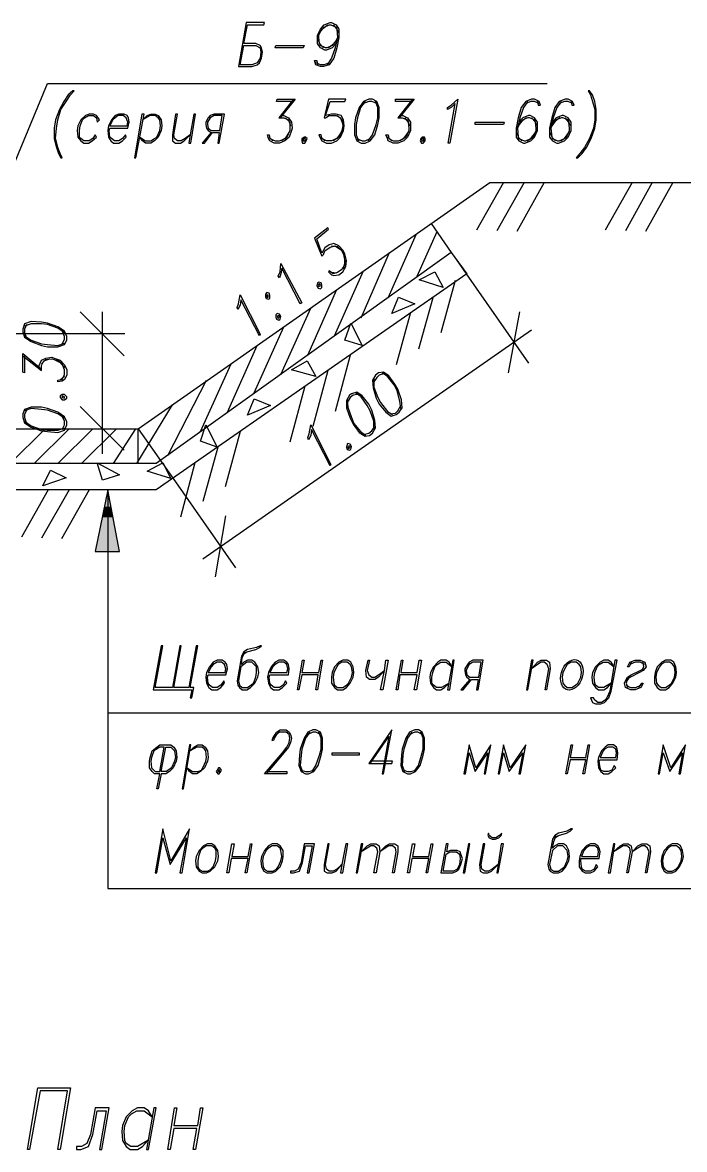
# Model space of a CAD drawing. Header units: millimetres. Extents: x 4241 to 6572, y 870 to 1291.
# Drawn here: x 5341.7 to 5379.4, y 1188.7 to 1252.9 of the extents above; entities that cross this region are included whole.
import ezdxf

# ---------------------------------------------------------------- set-up
doc = ezdxf.new("R2010")
doc.units = ezdxf.units.MM
for name, color, linetype in [('PDF _0', 7, 'Continuous'), ('PDF _3', 5, 'Continuous'), ('PDF _6', 7, 'Continuous')]:
    doc.layers.add(name, color=color, linetype=linetype)

msp = doc.modelspace()

# ---------------------------------------------------------------- linework, layer by layer
at = {"layer": 'PDF _0', "lineweight": 25}
for points in [[(5354.4833, 1252.7293), (5355.4146, 1252.7293), (5355.457, 1252.8563), (5354.3986, 1252.8563), (5353.9752, 1250.3585), (5354.7373, 1250.3585), (5355.0336, 1250.4432), (5355.1606, 1250.5702), (5355.2876, 1250.8242), (5355.33, 1251.1629), (5355.2876, 1251.4169), (5355.203, 1251.5439), (5354.9489, 1251.6709), (5354.2716, 1251.6709)], [(5354.2716, 1251.5439), (5354.9489, 1251.5439), (5355.203, 1251.4169), (5355.2453, 1251.1629), (5355.203, 1250.8242), (5355.0336, 1250.5702), (5354.7373, 1250.4432), (5354.0599, 1250.4432)], [(5357.6584, 1251.4169), (5356.0496, 1251.4169), (5356.092, 1251.5439), (5357.7007, 1251.5439)], [(5343.9419, 1245.1513), (5343.8149, 1245.4053), (5343.6879, 1245.744), (5343.5609, 1246.252), (5343.6032, 1246.8447), (5343.6879, 1247.3104), (5343.8572, 1247.9031), (5344.1536, 1248.3688), (5344.4076, 1248.7498), (5344.6193, 1248.9615), (5344.5346, 1248.9615), (5344.2806, 1248.7498), (5344.0266, 1248.3688), (5343.7726, 1247.9031), (5343.5609, 1247.3104), (5343.4762, 1246.8447), (5343.4762, 1246.252), (5343.6032, 1245.744), (5343.7302, 1245.4053), (5343.8572, 1245.1513)], [(5373.2799, 1245.1513), (5373.5339, 1245.4053), (5373.7879, 1245.744), (5374.0419, 1246.252), (5374.2536, 1246.8447), (5374.3383, 1247.3104), (5374.3383, 1247.9031), (5374.2536, 1248.3688), (5374.1266, 1248.7498), (5373.9573, 1248.9615), (5373.8726, 1248.9615), (5373.9996, 1248.7498), (5374.1266, 1248.3688), (5374.2536, 1247.9031), (5374.2536, 1247.3104), (5374.1689, 1246.8447), (5373.9573, 1246.252), (5373.6609, 1245.744), (5373.4069, 1245.4053), (5373.1952, 1245.1513)], [(5361.3838, 1248.4958), (5361.0875, 1248.3688), (5360.8335, 1248.0301), (5360.6218, 1247.4374), (5360.5795, 1247.0564), (5360.5795, 1246.4637), (5360.7065, 1246.125), (5360.9605, 1245.998), (5361.1722, 1245.998), (5361.4685, 1246.125), (5361.7225, 1246.4637), (5361.8919, 1247.0564), (5361.9765, 1247.4374), (5361.9765, 1248.0301), (5361.8495, 1248.3688), (5361.5955, 1248.4958)], [(5365.9983, 1245.998), (5365.9137, 1245.998), (5366.2947, 1248.2418), (5366.083, 1248.0301), (5365.8713, 1247.9031), (5365.8713, 1248.0301), (5366.083, 1248.1571), (5366.464, 1248.4958)], [(5345.8893, 1246.3367), (5345.8046, 1246.4637), (5345.6776, 1246.252), (5345.4659, 1246.125), (5345.1696, 1246.125), (5345.0003, 1246.252), (5344.9156, 1246.3367), (5344.9156, 1246.7177), (5344.9579, 1246.9717), (5345.0849, 1247.3104), (5345.2119, 1247.4374), (5345.4236, 1247.5644), (5345.72, 1247.5644), (5345.8893, 1247.4374), (5345.9316, 1247.1834), (5346.0586, 1247.3104), (5345.8893, 1247.5644), (5345.72, 1247.6491), (5345.4659, 1247.6491), (5345.2543, 1247.5644), (5345.0003, 1247.3104), (5344.8309, 1246.9717), (5344.7886, 1246.7177), (5344.8309, 1246.3367), (5345.0003, 1246.125), (5345.1696, 1245.998), (5345.4236, 1245.998), (5345.6353, 1246.125)], [(5346.6513, 1246.8447), (5347.6674, 1246.8447), (5347.752, 1247.1834), (5347.7097, 1247.4374), (5347.625, 1247.5644), (5347.4557, 1247.6491), (5347.1593, 1247.6491), (5346.9477, 1247.5644), (5346.736, 1247.3104), (5346.5667, 1246.9717), (5346.5243, 1246.7177), (5346.5667, 1246.3367), (5346.6937, 1246.125), (5346.863, 1245.998), (5347.1593, 1245.998), (5347.371, 1246.125), (5347.5827, 1246.3367), (5347.5404, 1246.4637), (5347.371, 1246.252), (5347.1593, 1246.125), (5346.9053, 1246.125), (5346.736, 1246.252), (5346.6513, 1246.3367), (5346.609, 1246.7177)], [(5347.625, 1246.9717), (5347.6674, 1247.1834), (5347.5827, 1247.4374), (5347.4133, 1247.5644), (5347.117, 1247.5644), (5346.9477, 1247.4374), (5346.8207, 1247.3104), (5346.6513, 1246.9717)], [(5348.133, 1245.1513), (5348.5987, 1247.6491), (5348.4717, 1247.6491), (5348.0484, 1245.1513)], [(5348.3447, 1246.3367), (5348.6834, 1246.125), (5348.9797, 1246.125), (5349.1914, 1246.252), (5349.3184, 1246.3367), (5349.4878, 1246.7177), (5349.5301, 1246.9717), (5349.4878, 1247.3104), (5349.4031, 1247.4374), (5349.2337, 1247.5644), (5348.9374, 1247.5644), (5348.5141, 1247.3104), (5348.7681, 1247.5644), (5348.9797, 1247.6491), (5349.2337, 1247.6491), (5349.4031, 1247.5644), (5349.5724, 1247.3104), (5349.6148, 1246.9717), (5349.5724, 1246.7177), (5349.4031, 1246.3367), (5349.1914, 1246.125), (5348.9797, 1245.998), (5348.6834, 1245.998), (5348.5141, 1246.125)], [(5351.2235, 1246.4637), (5350.9271, 1246.252), (5350.7155, 1246.125), (5350.5038, 1246.125), (5350.3345, 1246.252), (5350.2921, 1246.4637), (5350.5038, 1247.6491), (5350.3768, 1247.6491), (5350.2074, 1246.4637), (5350.2074, 1246.125), (5350.3768, 1245.998), (5350.6731, 1245.998), (5350.8848, 1246.125), (5351.2235, 1246.4637), (5351.1388, 1245.998), (5351.2658, 1245.998), (5351.5198, 1247.6491), (5351.4352, 1247.6491)], [(5352.4935, 1246.5907), (5352.8745, 1246.5907), (5352.7899, 1245.998), (5352.8745, 1245.998), (5353.1709, 1247.6491), (5352.5782, 1247.6491), (5352.3665, 1247.5644), (5352.2395, 1247.4374), (5352.1125, 1247.1834), (5352.1125, 1247.0564), (5352.1548, 1246.8447), (5352.2395, 1246.7177), (5352.4089, 1246.5907), (5351.9008, 1245.998), (5352.0278, 1245.998)], [(5352.9169, 1246.7177), (5353.0439, 1247.5644), (5352.5782, 1247.5644), (5352.3665, 1247.4374), (5352.1972, 1247.1834), (5352.1972, 1247.0564), (5352.2395, 1246.8447), (5352.4089, 1246.7177)], [(5369.0464, 1247.0564), (5367.4377, 1247.0564), (5367.4377, 1247.1834), (5369.0888, 1247.1834)], [(5357.7007, 1246.3367), (5357.5737, 1246.252), (5357.5737, 1246.125), (5357.616, 1245.998), (5357.743, 1245.998), (5357.8277, 1246.125), (5357.87, 1246.252), (5357.7854, 1246.3367)], [(5357.6584, 1246.252), (5357.6584, 1246.125), (5357.743, 1246.125), (5357.7854, 1246.252)], [(5364.4319, 1246.3367), (5364.3473, 1246.252), (5364.3049, 1246.125), (5364.3896, 1245.998), (5364.4743, 1245.998), (5364.6013, 1246.125), (5364.6013, 1246.252), (5364.5589, 1246.3367)], [(5364.4319, 1246.252), (5364.3896, 1246.125), (5364.5166, 1246.125), (5364.5166, 1246.252)], [(5357.5737, 1236.8961), (5357.489, 1236.8537), (5356.4307, 1238.8858), (5356.3883, 1238.5471), (5356.3037, 1238.3354), (5356.219, 1238.4201), (5356.346, 1238.6741), (5356.3883, 1239.1398)], [(5365.6173, 1237.7851), (5364.2626, 1238.2084), (5365.1516, 1238.6741)], [(5358.4627, 1238.0391), (5358.4204, 1237.8698), (5358.5051, 1237.7427), (5358.6321, 1237.7004), (5358.7167, 1237.7851), (5358.7167, 1237.9121), (5358.6744, 1238.0391), (5358.5474, 1238.0814)], [(5358.5051, 1237.9121), (5358.5474, 1237.8274), (5358.6321, 1237.8698), (5358.5897, 1237.9968)], [(5355.203, 1235.118), (5355.1606, 1235.0333), (5354.1022, 1237.0654), (5354.0599, 1236.769), (5353.9329, 1236.515), (5353.8906, 1236.642), (5353.9752, 1236.8537), (5354.0599, 1237.3617)], [(5355.4993, 1237.4041), (5355.4993, 1237.2347), (5355.5416, 1237.1501), (5355.6686, 1237.1077), (5355.7533, 1237.1501), (5355.7533, 1237.3194), (5355.711, 1237.4464), (5355.584, 1237.4887)], [(5355.5416, 1237.3194), (5355.6263, 1237.1924), (5355.6686, 1237.2771), (5355.6263, 1237.3617)], [(5363.0772, 1237.2347), (5364.0086, 1236.8537), (5362.6962, 1236.3034)], [(5356.092, 1236.2187), (5356.092, 1236.0917), (5356.1343, 1235.9647), (5356.2613, 1235.9224), (5356.346, 1235.9647), (5356.3883, 1236.134), (5356.3037, 1236.261), (5356.1767, 1236.3034)], [(5356.1767, 1236.134), (5356.219, 1236.007), (5356.3037, 1236.0917), (5356.2613, 1236.1764)], [(5360.0291, 1234.7793), (5360.3678, 1235.753), (5361.0028, 1234.483)], [(5357.87, 1233.5939), (5358.3781, 1232.7049), (5356.981, 1233.0859)], [(5354.8643, 1231.4349), (5355.7956, 1231.0539), (5354.4833, 1230.5035)], [(5352.1125, 1229.9531), (5352.7475, 1228.6831), (5351.8162, 1229.0218)], [(5347.2017, 1227.1167), (5346.228, 1226.8204), (5345.9316, 1227.7941)], [(5349.6571, 1227.7941), (5350.1228, 1226.905), (5348.7681, 1227.3284)], [(5342.8412, 1226.4817), (5343.2645, 1227.3707), (5344.1536, 1226.9474)], [(5345.8046, 1222.7562), (5347.2017, 1222.7562), (5346.5243, 1226.27)], [(5349.2337, 1215.009), (5349.6571, 1217.3797), (5349.5724, 1217.3797), (5349.1067, 1214.882), (5351.3082, 1214.882), (5351.2235, 1214.4163), (5351.3082, 1214.4163), (5351.4352, 1215.009), (5351.2235, 1215.009), (5351.6468, 1217.3797), (5351.5622, 1217.3797), (5351.1388, 1215.009), (5350.2921, 1215.009), (5350.7155, 1217.3797), (5350.6308, 1217.3797), (5350.2074, 1215.009)], [(5352.2395, 1215.7287), (5353.2556, 1215.7287), (5353.3402, 1216.0673), (5353.2979, 1216.3213), (5353.2132, 1216.4483), (5353.0439, 1216.5753), (5352.7475, 1216.5753), (5352.5359, 1216.4483), (5352.3242, 1216.1943), (5352.1548, 1215.8557), (5352.1125, 1215.6016), (5352.1548, 1215.263), (5352.2819, 1215.009), (5352.4512, 1214.882), (5352.7475, 1214.882), (5352.9592, 1215.009), (5353.1709, 1215.263), (5353.1285, 1215.39), (5352.9592, 1215.136), (5352.7475, 1215.009), (5352.4935, 1215.009), (5352.3242, 1215.136), (5352.2395, 1215.263), (5352.1972, 1215.6016)], [(5353.2132, 1215.8557), (5353.2556, 1216.0673), (5353.1709, 1216.3213), (5353.0015, 1216.4483), (5352.7475, 1216.4483), (5352.5359, 1216.3213), (5352.4089, 1216.1943), (5352.2395, 1215.8557)], [(5354.1022, 1216.1943), (5353.9752, 1215.39), (5354.0176, 1215.136), (5354.1869, 1215.009), (5354.4833, 1215.009), (5354.8219, 1215.263), (5354.9489, 1215.6016), (5354.9913, 1215.8557), (5354.9913, 1216.1943), (5354.7373, 1216.4483), (5354.4409, 1216.4483)], [(5355.7533, 1215.7287), (5356.8117, 1215.7287), (5356.854, 1216.0673), (5356.8117, 1216.3213), (5356.727, 1216.4483), (5356.5577, 1216.5753), (5356.2613, 1216.5753), (5356.0496, 1216.4483), (5355.838, 1216.1943), (5355.6686, 1215.8557), (5355.6263, 1215.6016), (5355.6686, 1215.263), (5355.7956, 1215.009), (5355.965, 1214.882), (5356.2613, 1214.882), (5356.473, 1215.009), (5356.727, 1215.263), (5356.6423, 1215.39), (5356.5153, 1215.136), (5356.3037, 1215.009), (5356.0073, 1215.009), (5355.838, 1215.136), (5355.7533, 1215.263), (5355.711, 1215.6016)], [(5356.727, 1215.8557), (5356.7693, 1216.0673), (5356.727, 1216.3213), (5356.5577, 1216.4483), (5356.2613, 1216.4483), (5356.0496, 1216.3213), (5355.9226, 1216.1943), (5355.7533, 1215.8557)], [(5357.4044, 1214.882), (5357.3197, 1214.882), (5357.616, 1216.5753), (5357.7007, 1216.5753), (5357.5737, 1215.8557), (5358.5474, 1215.8557), (5358.6744, 1216.5753), (5358.7591, 1216.5753), (5358.4627, 1214.882), (5358.3781, 1214.882), (5358.5051, 1215.7287), (5357.5737, 1215.7287)], [(5359.9021, 1216.5753), (5359.6904, 1216.4483), (5359.4364, 1216.1943), (5359.3094, 1215.8557), (5359.2671, 1215.6016), (5359.2671, 1215.263), (5359.4364, 1215.009), (5359.6058, 1214.882), (5359.9021, 1214.882), (5360.1138, 1215.009), (5360.3255, 1215.263), (5360.4948, 1215.6016), (5360.5371, 1215.8557), (5360.4948, 1216.1943), (5360.3678, 1216.4483), (5360.1985, 1216.5753)], [(5359.8598, 1216.4483), (5359.6481, 1216.3213), (5359.5634, 1216.1943), (5359.3941, 1215.8557), (5359.3518, 1215.6016), (5359.3941, 1215.263), (5359.4364, 1215.136), (5359.6058, 1215.009), (5359.9021, 1215.009), (5360.1138, 1215.136), (5360.2408, 1215.263), (5360.4101, 1215.6016), (5360.4525, 1215.8557), (5360.4101, 1216.1943), (5360.3255, 1216.3213), (5360.1561, 1216.4483)], [(5362.2729, 1215.9827), (5361.9342, 1215.6016), (5361.7225, 1215.4746), (5361.4262, 1215.4746), (5361.2568, 1215.6016), (5361.2145, 1215.9827), (5361.3415, 1216.5753), (5361.4262, 1216.5753), (5361.2992, 1215.9827), (5361.3838, 1215.7287), (5361.5532, 1215.6016), (5361.7225, 1215.6016), (5361.9342, 1215.7287), (5362.2729, 1215.9827), (5362.3575, 1216.5753), (5362.4845, 1216.5753), (5362.1882, 1214.882), (5362.0612, 1214.882)], [(5363.0349, 1214.882), (5362.9502, 1214.882), (5363.2466, 1216.5753), (5363.3312, 1216.5753), (5363.2042, 1215.8557), (5364.1356, 1215.8557), (5364.2626, 1216.5753), (5364.3896, 1216.5753), (5364.0933, 1214.882), (5363.9663, 1214.882), (5364.1356, 1215.7287), (5363.1619, 1215.7287)], [(5365.956, 1215.263), (5365.5326, 1215.009), (5365.2363, 1215.009), (5365.067, 1215.136), (5364.9823, 1215.263), (5364.9823, 1215.6016), (5365.0246, 1215.8557), (5365.1516, 1216.1943), (5365.2786, 1216.3213), (5365.4903, 1216.4483), (5365.7867, 1216.4483), (5366.1253, 1216.1943), (5365.956, 1216.4483), (5365.7867, 1216.5753), (5365.4903, 1216.5753), (5365.321, 1216.4483), (5365.067, 1216.1943), (5364.8976, 1215.8557), (5364.8553, 1215.6016), (5364.8976, 1215.263), (5365.067, 1215.009), (5365.2363, 1214.882), (5365.4903, 1214.882), (5365.702, 1215.009)], [(5365.9983, 1214.882), (5366.2523, 1216.5753), (5366.1677, 1216.5753), (5365.8713, 1214.882)], [(5367.226, 1215.4746), (5367.607, 1215.4746), (5367.5224, 1214.882), (5367.607, 1214.882), (5367.9034, 1216.5753), (5367.3107, 1216.5753), (5367.099, 1216.4483), (5367.0144, 1216.3213), (5366.845, 1216.0673), (5366.845, 1215.9827), (5366.8874, 1215.7287), (5366.972, 1215.6016), (5367.1414, 1215.4746), (5366.6333, 1214.882), (5366.7604, 1214.882)], [(5367.6494, 1215.6016), (5367.7764, 1216.4483), (5367.3107, 1216.4483), (5367.099, 1216.3213), (5366.972, 1216.0673), (5366.9297, 1215.9827), (5366.972, 1215.7287), (5367.1414, 1215.6016)], [(5370.4435, 1214.882), (5370.7398, 1216.5753), (5370.6552, 1216.5753), (5370.3588, 1214.882)], [(5371.5019, 1214.882), (5371.4172, 1214.882), (5371.6289, 1216.0673), (5371.5442, 1216.3213), (5371.3748, 1216.4483), (5371.2055, 1216.4483), (5370.9938, 1216.3213), (5370.6552, 1216.0673), (5370.9938, 1216.4483), (5371.2055, 1216.5753), (5371.5019, 1216.5753), (5371.6712, 1216.4483), (5371.7135, 1216.0673)], [(5372.8989, 1216.4483), (5372.6872, 1216.3213), (5372.6026, 1216.1943), (5372.4332, 1215.8557), (5372.3909, 1215.6016), (5372.4332, 1215.263), (5372.5179, 1215.136), (5372.6872, 1215.009), (5372.9412, 1215.009), (5373.1529, 1215.136), (5373.2799, 1215.263), (5373.4493, 1215.6016), (5373.4916, 1215.8557), (5373.4493, 1216.1943), (5373.3646, 1216.3213), (5373.1952, 1216.4483)], [(5373.9996, 1214.4163), (5374.1266, 1214.1623), (5374.2959, 1214.0776), (5374.5923, 1214.0776), (5374.804, 1214.1623), (5375.058, 1214.4163), (5375.185, 1214.7973), (5375.5237, 1216.5753), (5375.3967, 1216.5753), (5375.1003, 1214.7973), (5374.931, 1214.4163), (5374.8463, 1214.2893), (5374.6346, 1214.1623), (5374.423, 1214.1623), (5374.2536, 1214.2893), (5374.1689, 1214.4163)], [(5375.185, 1215.263), (5374.7616, 1215.009), (5374.4653, 1215.009), (5374.2959, 1215.136), (5374.2536, 1215.263), (5374.2113, 1215.6016), (5374.2536, 1215.8557), (5374.3806, 1216.1943), (5374.5076, 1216.3213), (5374.7193, 1216.4483), (5375.0156, 1216.4483), (5375.3543, 1216.1943), (5375.185, 1216.4483), (5375.0156, 1216.5753), (5374.7616, 1216.5753), (5374.55, 1216.4483), (5374.2959, 1216.1943), (5374.1266, 1215.8557), (5374.0843, 1215.6016), (5374.1266, 1215.263), (5374.2959, 1215.009), (5374.4653, 1214.882), (5374.7616, 1214.882), (5374.9733, 1215.009)], [(5378.2754, 1216.5753), (5378.0637, 1216.4483), (5377.8097, 1216.1943), (5377.6827, 1215.8557), (5377.6404, 1215.6016), (5377.6404, 1215.263), (5377.8097, 1215.009), (5377.9791, 1214.882), (5378.2754, 1214.882), (5378.4871, 1215.009), (5378.6988, 1215.263), (5378.8681, 1215.6016), (5378.9104, 1215.8557), (5378.8681, 1216.1943), (5378.7411, 1216.4483), (5378.5718, 1216.5753)], [(5378.2331, 1216.4483), (5378.0214, 1216.3213), (5377.9367, 1216.1943), (5377.7674, 1215.8557), (5377.7251, 1215.6016), (5377.7674, 1215.263), (5377.8521, 1215.136), (5378.0214, 1215.009), (5378.2754, 1215.009), (5378.4871, 1215.136), (5378.6141, 1215.263), (5378.7834, 1215.6016), (5378.8258, 1215.8557), (5378.7834, 1216.1943), (5378.6988, 1216.3213), (5378.5294, 1216.4483)], [(5358.2087, 1212.5959), (5357.9124, 1212.4689), (5357.7007, 1212.1302), (5357.489, 1211.4952), (5357.4467, 1211.1565), (5357.4044, 1210.5638), (5357.5314, 1210.2251), (5357.7854, 1210.0981), (5357.9547, 1210.0981), (5358.2511, 1210.2251), (5358.5051, 1210.5638), (5358.6744, 1211.1565), (5358.7591, 1211.4952), (5358.7591, 1212.1302), (5358.6321, 1212.4689), (5358.3781, 1212.5959)], [(5364.0086, 1212.5959), (5363.7122, 1212.4689), (5363.5006, 1212.1302), (5363.2889, 1211.4952), (5363.2466, 1211.1565), (5363.2042, 1210.5638), (5363.3312, 1210.2251), (5363.5852, 1210.0981), (5363.7546, 1210.0981), (5364.0509, 1210.2251), (5364.3049, 1210.5638), (5364.4743, 1211.1565), (5364.5589, 1211.4952), (5364.5589, 1212.1302), (5364.4319, 1212.4689), (5364.2203, 1212.5959)], [(5349.8688, 1211.7492), (5350.1228, 1211.7492), (5350.2921, 1211.6222), (5350.4191, 1211.4105), (5350.4615, 1211.0295), (5350.4191, 1210.8178), (5350.2498, 1210.4368), (5350.0381, 1210.2251), (5349.8264, 1210.0981), (5349.5724, 1210.0981), (5349.4031, 1209.2514), (5349.3184, 1209.2514), (5349.4878, 1210.0981), (5349.1914, 1210.0981), (5349.0644, 1210.2251), (5348.8951, 1210.4368), (5348.8951, 1210.8178), (5348.9374, 1211.0295), (5349.0644, 1211.4105), (5349.3184, 1211.6222), (5349.4878, 1211.7492)], [(5349.4878, 1210.2251), (5349.7418, 1211.6222), (5349.4878, 1211.6222), (5349.1491, 1211.4105), (5349.0221, 1211.0295), (5348.9797, 1210.8178), (5349.0221, 1210.4368), (5349.2337, 1210.2251)], [(5349.5724, 1210.2251), (5349.8264, 1211.6222), (5350.1228, 1211.6222), (5350.3345, 1211.4105), (5350.3768, 1211.0295), (5350.3345, 1210.8178), (5350.1651, 1210.4368), (5349.8688, 1210.2251)], [(5350.8425, 1209.2514), (5351.2658, 1211.7492), (5351.1811, 1211.7492), (5350.7578, 1209.2514)], [(5351.0541, 1210.4368), (5351.3505, 1210.2251), (5351.6468, 1210.2251), (5351.8585, 1210.3098), (5351.9432, 1210.4368), (5352.1125, 1210.8178), (5352.1548, 1211.0295), (5352.1125, 1211.4105), (5352.0278, 1211.4952), (5351.9008, 1211.6222), (5351.6045, 1211.6222), (5351.2235, 1211.4105), (5351.4352, 1211.6222), (5351.6468, 1211.7492), (5351.9008, 1211.7492), (5352.0702, 1211.6222), (5352.1972, 1211.4105), (5352.2395, 1211.0295), (5352.1972, 1210.8178), (5352.0278, 1210.4368), (5351.8162, 1210.2251), (5351.6045, 1210.0981), (5351.3505, 1210.0981), (5351.1811, 1210.2251)], [(5366.8027, 1210.0981), (5366.8874, 1210.0981), (5367.099, 1211.2835), (5367.4377, 1210.2251), (5368.1574, 1211.2835), (5367.9457, 1210.0981), (5368.0304, 1210.0981), (5368.3267, 1211.7492), (5367.48, 1210.4368), (5367.099, 1211.7492)], [(5368.7501, 1210.0981), (5368.8348, 1210.0981), (5369.0464, 1211.2835), (5369.3851, 1210.2251), (5370.1471, 1211.2835), (5369.9355, 1210.0981), (5370.0201, 1210.0981), (5370.3165, 1211.7492), (5369.4274, 1210.4368), (5369.0464, 1211.7492)], [(5372.6872, 1210.0981), (5372.6026, 1210.0981), (5372.8989, 1211.7492), (5372.9836, 1211.7492), (5372.8566, 1211.0295), (5373.7456, 1211.0295), (5373.8726, 1211.7492), (5373.9573, 1211.7492), (5373.6609, 1210.0981), (5373.5763, 1210.0981), (5373.7456, 1210.9025), (5372.8566, 1210.9025)], [(5374.55, 1210.9025), (5375.5237, 1210.9025), (5375.566, 1211.2835), (5375.5237, 1211.4952), (5375.4813, 1211.6222), (5375.312, 1211.7492), (5375.0156, 1211.7492), (5374.8463, 1211.6222), (5374.6346, 1211.4105), (5374.4653, 1211.0295), (5374.423, 1210.8178), (5374.4653, 1210.4368), (5374.5923, 1210.2251), (5374.7616, 1210.0981), (5375.0156, 1210.0981), (5375.2273, 1210.2251), (5375.439, 1210.4368), (5375.3543, 1210.5638), (5375.2273, 1210.3098), (5375.0156, 1210.2251), (5374.7616, 1210.2251), (5374.5923, 1210.3098), (5374.55, 1210.4368), (5374.5076, 1210.8178)], [(5375.439, 1211.0295), (5375.4813, 1211.2835), (5375.439, 1211.4952), (5375.2696, 1211.6222), (5375.0156, 1211.6222), (5374.804, 1211.4952), (5374.7193, 1211.4105), (5374.55, 1211.0295)], [(5377.8521, 1210.0981), (5377.9367, 1210.0981), (5378.1484, 1211.2835), (5378.5294, 1210.2251), (5379.2491, 1211.2835), (5379.0374, 1210.0981), (5379.1221, 1210.0981), (5379.4185, 1211.7492), (5378.5718, 1210.4368), (5378.1484, 1211.7492)], [(5360.8335, 1211.1565), (5359.3094, 1211.1565), (5359.3094, 1211.2835), (5360.8335, 1211.2835)], [(5352.8322, 1210.4368), (5352.7475, 1210.3098), (5352.7052, 1210.2251), (5352.7899, 1210.0981), (5352.8745, 1210.0981), (5352.9592, 1210.2251), (5353.0015, 1210.3098), (5352.9169, 1210.4368)], [(5352.8322, 1210.3098), (5352.7899, 1210.2251), (5352.8745, 1210.2251), (5352.9169, 1210.3098)], [(5350.6308, 1204.4676), (5350.7578, 1204.4676), (5351.1811, 1206.9653), (5350.1228, 1205.145), (5349.6571, 1206.9653), (5349.2337, 1204.4676), (5349.3184, 1204.4676), (5349.6571, 1206.4573), (5350.0804, 1204.9333), (5351.0118, 1206.4573)], [(5368.9618, 1206.7113), (5368.8348, 1206.5843), (5368.6231, 1206.4573), (5368.4114, 1206.4573), (5368.2421, 1206.5843), (5368.1997, 1206.7113), (5368.1574, 1206.5843), (5368.2421, 1206.4573), (5368.4114, 1206.3727), (5368.5807, 1206.3727), (5368.7924, 1206.4573), (5368.9194, 1206.5843)], [(5352.1972, 1206.1187), (5351.9855, 1205.9916), (5351.7315, 1205.7376), (5351.5622, 1205.399), (5351.5198, 1205.145), (5351.5622, 1204.8063), (5351.7315, 1204.5523), (5351.9008, 1204.4676), (5352.1548, 1204.4676), (5352.3665, 1204.5523), (5352.6205, 1204.8063), (5352.7899, 1205.145), (5352.8322, 1205.399), (5352.7899, 1205.7376), (5352.6205, 1205.9916), (5352.4512, 1206.1187)], [(5352.1548, 1205.9916), (5351.9432, 1205.8646), (5351.8162, 1205.7376), (5351.6892, 1205.399), (5351.6468, 1205.145), (5351.6468, 1204.8063), (5351.7315, 1204.6793), (5351.9008, 1204.5523), (5352.1972, 1204.5523), (5352.4089, 1204.6793), (5352.5359, 1204.8063), (5352.6629, 1205.145), (5352.7052, 1205.399), (5352.7052, 1205.7376), (5352.6205, 1205.8646), (5352.4512, 1205.9916)], [(5353.4249, 1204.4676), (5353.2979, 1204.4676), (5353.5942, 1206.1187), (5353.7212, 1206.1187), (5353.5942, 1205.399), (5354.5256, 1205.399), (5354.6526, 1206.1187), (5354.7373, 1206.1187), (5354.4409, 1204.4676), (5354.3563, 1204.4676), (5354.5256, 1205.272), (5353.5519, 1205.272)], [(5355.8803, 1206.1187), (5355.6686, 1205.9916), (5355.457, 1205.7376), (5355.2876, 1205.399), (5355.2453, 1205.145), (5355.2876, 1204.8063), (5355.4146, 1204.5523), (5355.584, 1204.4676), (5355.8803, 1204.4676), (5356.092, 1204.5523), (5356.346, 1204.8063), (5356.473, 1205.145), (5356.5153, 1205.399), (5356.5153, 1205.7376), (5356.346, 1205.9916), (5356.1767, 1206.1187)], [(5355.8803, 1205.9916), (5355.6686, 1205.8646), (5355.5416, 1205.7376), (5355.3723, 1205.399), (5355.33, 1205.145), (5355.3723, 1204.8063), (5355.457, 1204.6793), (5355.6263, 1204.5523), (5355.9226, 1204.5523), (5356.1343, 1204.6793), (5356.219, 1204.8063), (5356.3883, 1205.145), (5356.4307, 1205.399), (5356.3883, 1205.7376), (5356.346, 1205.8646), (5356.1767, 1205.9916)], [(5357.87, 1204.4676), (5357.997, 1204.4676), (5358.2934, 1206.1187), (5357.7007, 1206.1187), (5357.5314, 1205.0603), (5357.362, 1204.6793), (5357.1504, 1204.5523), (5356.9387, 1204.5523), (5356.9387, 1204.4676), (5357.108, 1204.4676), (5357.4467, 1204.5523), (5357.616, 1205.0603), (5357.7854, 1205.9916), (5358.1664, 1205.9916)], [(5359.8598, 1204.9333), (5359.5634, 1204.6793), (5359.3518, 1204.5523), (5359.1401, 1204.5523), (5358.9708, 1204.6793), (5358.9284, 1204.9333), (5359.1401, 1206.1187), (5359.0554, 1206.1187), (5358.8437, 1204.9333), (5358.8437, 1204.5523), (5359.0131, 1204.4676), (5359.3094, 1204.4676), (5359.5211, 1204.5523), (5359.8598, 1204.9333), (5359.7751, 1204.4676), (5359.9021, 1204.4676), (5360.1985, 1206.1187), (5360.0715, 1206.1187)], [(5360.7488, 1204.4676), (5361.0452, 1206.1187), (5360.9605, 1206.1187), (5360.6641, 1204.4676)], [(5361.8072, 1204.4676), (5361.6802, 1204.4676), (5361.8919, 1205.653), (5361.8495, 1205.8646), (5361.6802, 1205.9916), (5361.5108, 1205.9916), (5361.2992, 1205.8646), (5360.9605, 1205.653), (5361.2992, 1205.9916), (5361.5108, 1206.1187), (5361.8072, 1206.1187), (5361.9765, 1205.9916), (5362.0189, 1205.653)], [(5362.8232, 1204.4676), (5362.7385, 1204.4676), (5362.9502, 1205.653), (5362.9079, 1205.8646), (5362.7385, 1205.9916), (5362.5269, 1205.9916), (5362.3152, 1205.8646), (5362.0189, 1205.653), (5362.3575, 1205.9916), (5362.5692, 1206.1187), (5362.8656, 1206.1187), (5363.0349, 1205.9916), (5363.0349, 1205.653)], [(5363.7122, 1204.4676), (5363.5852, 1204.4676), (5363.8816, 1206.1187), (5364.0086, 1206.1187), (5363.8816, 1205.399), (5364.813, 1205.399), (5364.94, 1206.1187), (5365.0246, 1206.1187), (5364.7283, 1204.4676), (5364.6436, 1204.4676), (5364.813, 1205.272), (5363.8393, 1205.272)], [(5365.7867, 1206.1187), (5365.4903, 1204.4676), (5366.1677, 1204.4676), (5366.3793, 1204.5523), (5366.5063, 1204.6793), (5366.6333, 1204.9333), (5366.718, 1205.272), (5366.6333, 1205.526), (5366.591, 1205.653), (5366.4217, 1205.7376), (5366.0407, 1205.7376), (5365.829, 1205.653), (5365.9137, 1206.1187)], [(5367.1414, 1206.1187), (5367.0567, 1206.1187), (5366.7604, 1204.4676), (5366.845, 1204.4676)], [(5368.7501, 1204.9333), (5368.4114, 1204.6793), (5368.1997, 1204.5523), (5367.9881, 1204.5523), (5367.8187, 1204.6793), (5367.7764, 1204.9333), (5367.9881, 1206.1187), (5367.9034, 1206.1187), (5367.6917, 1204.9333), (5367.7341, 1204.5523), (5367.9034, 1204.4676), (5368.1574, 1204.4676), (5368.3691, 1204.5523), (5368.7501, 1204.9333), (5368.6654, 1204.4676), (5368.7501, 1204.4676), (5369.0464, 1206.1187), (5368.9194, 1206.1187)], [(5371.8405, 1205.7376), (5371.6712, 1204.9333), (5371.7559, 1204.6793), (5371.9252, 1204.5523), (5372.1792, 1204.5523), (5372.5179, 1204.8063), (5372.6872, 1205.145), (5372.7296, 1205.399), (5372.6872, 1205.7376), (5372.4332, 1205.9916), (5372.1369, 1205.9916)], [(5373.4493, 1205.272), (5374.5076, 1205.272), (5374.55, 1205.653), (5374.5076, 1205.8646), (5374.423, 1205.9916), (5374.2536, 1206.1187), (5373.9996, 1206.1187), (5373.7879, 1205.9916), (5373.5339, 1205.7376), (5373.4069, 1205.399), (5373.3646, 1205.145), (5373.3646, 1204.8063), (5373.5339, 1204.5523), (5373.7033, 1204.4676), (5373.9996, 1204.4676), (5374.2113, 1204.5523), (5374.423, 1204.8063), (5374.3383, 1204.9333), (5374.2113, 1204.6793), (5373.9996, 1204.5523), (5373.7033, 1204.5523), (5373.5339, 1204.6793), (5373.4916, 1204.8063), (5373.4493, 1205.145)], [(5374.423, 1205.399), (5374.4653, 1205.653), (5374.423, 1205.8646), (5374.2536, 1205.9916), (5373.9573, 1205.9916), (5373.7456, 1205.8646), (5373.6186, 1205.7376), (5373.4916, 1205.399)], [(5375.1426, 1204.4676), (5375.3967, 1206.1187), (5375.312, 1206.1187), (5375.0156, 1204.4676)], [(5376.1587, 1204.4676), (5376.074, 1204.4676), (5376.2857, 1205.653), (5376.2433, 1205.8646), (5376.074, 1205.9916), (5375.8623, 1205.9916), (5375.6507, 1205.8646), (5375.312, 1205.653), (5375.693, 1205.9916), (5375.9047, 1206.1187), (5376.1587, 1206.1187), (5376.328, 1205.9916), (5376.3704, 1205.653)], [(5377.217, 1204.4676), (5377.1324, 1204.4676), (5377.3441, 1205.653), (5377.2594, 1205.8646), (5377.09, 1205.9916), (5376.9207, 1205.9916), (5376.709, 1205.8646), (5376.3704, 1205.653), (5376.709, 1205.9916), (5376.9207, 1206.1187), (5377.217, 1206.1187), (5377.3864, 1205.9916), (5377.4287, 1205.653)], [(5378.6564, 1206.1187), (5378.4448, 1205.9916), (5378.1907, 1205.7376), (5378.0637, 1205.399), (5378.0214, 1205.145), (5378.0637, 1204.8063), (5378.1907, 1204.5523), (5378.3601, 1204.4676), (5378.6564, 1204.4676), (5378.8681, 1204.5523), (5379.0798, 1204.8063), (5379.2491, 1205.145), (5379.2915, 1205.399), (5379.2491, 1205.7376), (5379.1221, 1205.9916), (5378.9528, 1206.1187)], [(5378.6141, 1205.9916), (5378.4024, 1205.8646), (5378.3178, 1205.7376), (5378.1484, 1205.399), (5378.1061, 1205.145), (5378.1484, 1204.8063), (5378.2331, 1204.6793), (5378.4024, 1204.5523), (5378.6564, 1204.5523), (5378.8681, 1204.6793), (5378.9951, 1204.8063), (5379.1644, 1205.145), (5379.2068, 1205.399), (5379.1644, 1205.7376), (5379.0798, 1205.8646), (5378.9104, 1205.9916)], [(5365.7867, 1205.526), (5365.9983, 1205.653), (5366.3793, 1205.653), (5366.5487, 1205.526), (5366.591, 1205.272), (5366.5487, 1204.9333), (5366.4217, 1204.6793), (5366.21, 1204.5523), (5365.6173, 1204.5523)], [(5342.0792, 1188.7191), (5341.9522, 1188.7191), (5342.5448, 1192.2328), (5344.4076, 1192.2328), (5343.8149, 1188.7191), (5343.6879, 1188.7191), (5344.2382, 1192.0635), (5342.6719, 1192.0635)], [(5346.0586, 1188.7191), (5346.1856, 1188.7191), (5346.609, 1191.0898), (5345.8046, 1191.0898), (5345.5506, 1189.5657), (5345.3389, 1189.0577), (5345.0426, 1188.8884), (5344.7463, 1188.8884), (5344.7463, 1188.7191), (5345.0003, 1188.7191), (5345.4236, 1188.8884), (5345.6776, 1189.5657), (5345.9316, 1190.9205), (5346.4396, 1190.9205)], [(5348.8104, 1189.2271), (5348.2177, 1188.8884), (5347.8367, 1188.8884), (5347.5827, 1189.0577), (5347.498, 1189.2271), (5347.4557, 1189.7351), (5347.498, 1190.0738), (5347.7097, 1190.5818), (5347.879, 1190.7511), (5348.1754, 1190.9205), (5348.5987, 1190.9205), (5349.0644, 1190.5818), (5348.8527, 1190.9205), (5348.5987, 1191.0898), (5348.2177, 1191.0898), (5347.9214, 1190.9205), (5347.5827, 1190.5818), (5347.371, 1190.0738), (5347.3287, 1189.7351), (5347.371, 1189.2271), (5347.5827, 1188.8884), (5347.7944, 1188.7191), (5348.2177, 1188.7191), (5348.5141, 1188.8884)], [(5348.8527, 1188.7191), (5349.2761, 1191.0898), (5349.1491, 1191.0898), (5348.7257, 1188.7191)], [(5350.0804, 1188.7191), (5349.9534, 1188.7191), (5350.3345, 1191.0898), (5350.4615, 1191.0898), (5350.2921, 1190.0738), (5351.6468, 1190.0738), (5351.8162, 1191.0898), (5351.9432, 1191.0898), (5351.5198, 1188.7191), (5351.3928, 1188.7191), (5351.6045, 1189.9044), (5350.2921, 1189.9044)]]:
    msp.add_lwpolyline(points, close=True, dxfattribs=at)
for points in [[(5359.5211, 1251.6709), (5359.3094, 1251.4169), (5358.9708, 1251.2899), (5358.8861, 1251.2899), (5358.6321, 1251.4169), (5358.4627, 1251.6709), (5358.4627, 1252.0096), (5358.4627, 1252.1366), (5358.6321, 1252.4753), (5358.8437, 1252.7293), (5359.1824, 1252.8563), (5359.2671, 1252.8563), (5359.5211, 1252.7293), (5359.6904, 1252.4753), (5359.6904, 1252.0096), (5359.5634, 1251.4169), (5359.3941, 1250.8242), (5359.1401, 1250.4432), (5358.8014, 1250.3585), (5358.6321, 1250.3585), (5358.3781, 1250.4432), (5358.2934, 1250.6972), (5358.4204, 1250.6972), (5358.4627, 1250.4432)], [(5358.8014, 1251.4169), (5358.5897, 1251.6709), (5358.5474, 1252.0096), (5358.5474, 1252.1366), (5358.7167, 1252.4753), (5359.0554, 1252.7293)], [(5358.5897, 1252.2636), (5358.8437, 1252.6023), (5359.1401, 1252.7293), (5359.2248, 1252.7293), (5359.5211, 1252.6023), (5359.6481, 1252.2636)], [(5359.3518, 1252.7293), (5359.5634, 1252.4753), (5359.6058, 1252.0096), (5359.4788, 1251.4169), (5359.2671, 1250.8242), (5359.0131, 1250.4432)], [(5359.6058, 1252.0096), (5359.4364, 1251.6709), (5359.0978, 1251.4169)], [(5359.5634, 1251.8826), (5359.3094, 1251.5439), (5359.0131, 1251.4169), (5358.9284, 1251.4169), (5358.6321, 1251.5439), (5358.5051, 1251.8826)], [(5359.1401, 1250.5702), (5358.8437, 1250.4432), (5358.6321, 1250.4432), (5358.3781, 1250.5702)], [(5336.5756, 1233.6786), (5343.0952, 1249.3848), (5371.5442, 1249.3848)], [(5357.108, 1248.3688), (5356.1343, 1248.3688), (5356.1767, 1248.4958), (5357.1927, 1248.4958), (5356.346, 1247.4374)], [(5357.108, 1248.4958), (5356.2613, 1247.4374), (5356.5577, 1247.4374), (5356.8117, 1247.3104), (5356.9387, 1246.9717)], [(5359.8174, 1246.5907), (5359.5634, 1246.252), (5359.2671, 1246.125), (5358.9708, 1246.125), (5358.7167, 1246.252), (5358.6744, 1246.4637), (5358.5474, 1246.4637), (5358.6321, 1246.252), (5358.7167, 1246.125), (5358.9708, 1245.998), (5359.2671, 1245.998), (5359.5634, 1246.125), (5359.7751, 1246.3367), (5359.9445, 1246.7177), (5359.9868, 1246.9717), (5359.9445, 1247.3104), (5359.8174, 1247.5644), (5359.5211, 1247.6491), (5359.2671, 1247.6491), (5358.9284, 1247.5644), (5359.1824, 1248.3688), (5360.0291, 1248.3688), (5360.0715, 1248.4958), (5359.0978, 1248.4958), (5358.8437, 1247.4374), (5358.9284, 1247.4374), (5359.1401, 1247.5644), (5359.5211, 1247.5644), (5359.7751, 1247.4374), (5359.9021, 1247.0564)], [(5361.1722, 1248.3688), (5360.9182, 1248.0301), (5360.7488, 1247.4374), (5360.6641, 1247.0564), (5360.6641, 1246.4637), (5360.7911, 1246.125)], [(5361.8495, 1248.2418), (5361.5532, 1248.3688), (5361.3838, 1248.3688), (5361.0875, 1248.2418)], [(5361.3415, 1246.125), (5361.5955, 1246.4637), (5361.8072, 1247.0564), (5361.8919, 1247.4374), (5361.8919, 1248.0301), (5361.7648, 1248.3688)], [(5363.8393, 1248.3688), (5362.9079, 1248.3688), (5362.9079, 1248.4958), (5363.9663, 1248.4958), (5363.1196, 1247.4374)], [(5363.8816, 1248.4958), (5363.0349, 1247.4374), (5363.2889, 1247.4374), (5363.5852, 1247.3104), (5363.7122, 1246.9717)], [(5370.9938, 1248.3688), (5371.0362, 1248.1571), (5371.1632, 1248.1571), (5371.0785, 1248.3688), (5370.8245, 1248.4958), (5370.6552, 1248.4958), (5370.3165, 1248.3688), (5370.0625, 1248.0301), (5369.8931, 1247.4374), (5369.7661, 1246.8447), (5369.7661, 1246.3367), (5369.9355, 1246.125), (5370.1895, 1245.998), (5370.2741, 1245.998), (5370.6128, 1246.125), (5370.8245, 1246.3367), (5370.9938, 1246.7177), (5370.9938, 1246.8447), (5370.9938, 1247.1834), (5370.8245, 1247.4374), (5370.5705, 1247.5644), (5370.4858, 1247.5644), (5370.1471, 1247.4374), (5369.9355, 1247.1834)], [(5370.4435, 1248.3688), (5370.1895, 1248.0301), (5369.9778, 1247.4374), (5369.8508, 1246.8447), (5369.8931, 1246.3367), (5370.1048, 1246.125)], [(5371.0785, 1248.2418), (5370.8245, 1248.3688), (5370.6128, 1248.3688), (5370.3165, 1248.2418)], [(5372.8989, 1248.3688), (5372.9412, 1248.1571), (5373.0682, 1248.1571), (5372.9836, 1248.3688), (5372.7296, 1248.4958), (5372.5602, 1248.4958), (5372.2215, 1248.3688), (5371.9675, 1248.0301), (5371.7982, 1247.4374), (5371.6712, 1246.8447), (5371.6712, 1246.3367), (5371.8405, 1246.125), (5372.0945, 1245.998), (5372.1792, 1245.998), (5372.5179, 1246.125), (5372.7296, 1246.3367), (5372.8989, 1246.7177), (5372.8989, 1246.8447), (5372.8989, 1247.1834), (5372.7296, 1247.4374), (5372.4756, 1247.5644), (5372.3909, 1247.5644), (5372.0522, 1247.4374), (5371.8405, 1247.1834)], [(5372.3485, 1248.3688), (5372.0945, 1248.0301), (5371.8829, 1247.4374), (5371.7559, 1246.8447), (5371.7982, 1246.3367), (5372.0099, 1246.125)], [(5372.9836, 1248.2418), (5372.7296, 1248.3688), (5372.5179, 1248.3688), (5372.2215, 1248.2418)], [(5356.3883, 1247.5644), (5356.5577, 1247.5644), (5356.8117, 1247.4374), (5356.981, 1247.1834), (5357.0233, 1246.8447), (5356.981, 1246.7177), (5356.854, 1246.3367), (5356.6, 1246.125), (5356.3037, 1245.998), (5356.0073, 1245.998), (5355.7533, 1246.125), (5355.6686, 1246.252), (5355.6263, 1246.4637), (5355.711, 1246.4637), (5355.7533, 1246.252), (5356.0496, 1246.125), (5356.3037, 1246.125), (5356.6423, 1246.252), (5356.854, 1246.5907)], [(5359.6058, 1247.5644), (5359.8598, 1247.3104), (5359.9021, 1246.9717), (5359.8598, 1246.7177), (5359.6904, 1246.3367), (5359.3518, 1246.125)], [(5363.1196, 1247.5644), (5363.3312, 1247.5644), (5363.5852, 1247.4374), (5363.7546, 1247.1834), (5363.7546, 1246.8447), (5363.7546, 1246.7177), (5363.5852, 1246.3367), (5363.3736, 1246.125), (5363.0349, 1245.998), (5362.7809, 1245.998), (5362.4845, 1246.125), (5362.4422, 1246.252), (5362.3575, 1246.4637), (5362.4845, 1246.4637), (5362.5269, 1246.252), (5362.7809, 1246.125), (5363.0772, 1246.125), (5363.3736, 1246.252), (5363.6276, 1246.5907)], [(5356.6423, 1247.4374), (5356.8963, 1247.1834), (5356.8963, 1246.8447), (5356.8963, 1246.7177), (5356.727, 1246.3367), (5356.4307, 1246.125)], [(5363.4159, 1247.4374), (5363.6276, 1247.1834), (5363.6699, 1246.8447), (5363.6699, 1246.7177), (5363.5006, 1246.3367), (5363.1619, 1246.125)], [(5370.3588, 1247.4374), (5370.0201, 1247.1834), (5369.8508, 1246.8447)], [(5370.9515, 1246.9717), (5370.8245, 1247.3104), (5370.5282, 1247.4374), (5370.4435, 1247.4374), (5370.1471, 1247.3104), (5369.8931, 1246.9717)], [(5370.4011, 1246.125), (5370.7398, 1246.3367), (5370.9092, 1246.7177), (5370.9092, 1246.8447), (5370.8668, 1247.1834), (5370.6552, 1247.4374)], [(5372.2639, 1247.4374), (5371.9252, 1247.1834), (5371.7559, 1246.8447)], [(5372.8566, 1246.9717), (5372.7296, 1247.3104), (5372.4332, 1247.4374), (5372.3485, 1247.4374), (5372.0522, 1247.3104), (5371.7982, 1246.9717)], [(5372.3062, 1246.125), (5372.6449, 1246.3367), (5372.8142, 1246.7177), (5372.8142, 1246.8447), (5372.7719, 1247.1834), (5372.5602, 1247.4374)], [(5355.9226, 1246.125), (5355.711, 1246.3367)], [(5358.8861, 1246.125), (5358.6321, 1246.3367)], [(5360.7065, 1246.252), (5361.0028, 1246.125), (5361.1722, 1246.125), (5361.4685, 1246.252)], [(5362.6962, 1246.125), (5362.4422, 1246.3367)], [(5369.8085, 1246.5907), (5369.9355, 1246.252), (5370.2318, 1246.125), (5370.3165, 1246.125), (5370.6128, 1246.252), (5370.8668, 1246.5907)], [(5371.7135, 1246.5907), (5371.8405, 1246.252), (5372.1369, 1246.125), (5372.2215, 1246.125), (5372.5179, 1246.252), (5372.7719, 1246.5907)], [(5369.0464, 1243.7543), (5367.5224, 1241.0449)], [(5370.2318, 1243.7543), (5368.6654, 1241.0025)], [(5371.3748, 1243.7543), (5369.8085, 1240.9602)], [(5376.3704, 1243.7543), (5374.8463, 1241.0449)], [(5377.5134, 1243.7543), (5375.9893, 1241.0025)], [(5378.6988, 1243.7543), (5377.1324, 1240.9602)], [(5359.9868, 1239.5208), (5360.0291, 1239.0975), (5359.8598, 1238.8011), (5359.6058, 1238.6318), (5359.3518, 1238.5471), (5359.1401, 1238.7164), (5359.0978, 1238.6741), (5359.2671, 1238.5048), (5359.3941, 1238.4624), (5359.6904, 1238.5048), (5359.9021, 1238.6741), (5360.0715, 1238.9705), (5360.1138, 1239.3091), (5360.0291, 1239.6902), (5359.9021, 1239.9018), (5359.6904, 1240.1558), (5359.3941, 1240.2828), (5359.1401, 1240.1982), (5358.8861, 1240.0288), (5358.7167, 1239.7325), (5358.4204, 1240.5368), (5359.0978, 1241.0872), (5359.0554, 1241.1719), (5358.2934, 1240.5792), (5358.7167, 1239.5631), (5358.8014, 1239.6478), (5358.8861, 1239.8595), (5359.1824, 1240.0712), (5359.4788, 1240.1558), (5359.7751, 1239.9442)], [(5362.4845, 1237.1924), (5364.0933, 1240.8332)], [(5364.1356, 1238.4201), (5365.2786, 1240.9602)], [(5359.2671, 1240.1558), (5359.6058, 1240.1135), (5359.8598, 1239.8595), (5359.9445, 1239.6478), (5360.0291, 1239.2668), (5359.9445, 1238.8435)], [(5360.9605, 1236.0494), (5362.5692, 1239.7748)], [(5359.5634, 1238.5894), (5359.2248, 1238.6318)], [(5359.4364, 1235.0333), (5361.0875, 1238.7164)], [(5366.2947, 1238.1661), (5365.4903, 1235.2027)], [(5357.9124, 1233.9326), (5359.5634, 1237.6581)], [(5356.3883, 1232.8319), (5358.0817, 1236.5997)], [(5365.0246, 1237.1924), (5364.2203, 1234.2713)], [(5363.7546, 1236.3457), (5362.9502, 1233.3823)], [(5354.8643, 1231.7735), (5356.5577, 1235.5413)], [(5353.3402, 1230.6728), (5355.0336, 1234.483)], [(5351.8162, 1229.5721), (5353.5519, 1233.4246)], [(5360.3255, 1233.9326), (5359.4788, 1230.7152)], [(5359.0554, 1233.0436), (5358.2087, 1229.8685)], [(5349.9534, 1228.2174), (5352.1548, 1232.4932)], [(5357.743, 1232.1546), (5356.8963, 1228.9794)], [(5348.1754, 1227.7517), (5350.2074, 1231.0962)], [(5340.9785, 1227.7517), (5342.9682, 1229.7415)], [(5341.7828, 1229.7415), (5346.736, 1229.7415)], [(5342.3332, 1227.7517), (5344.3229, 1229.7415)], [(5343.6879, 1227.7517), (5345.6776, 1229.7415)], [(5345.0426, 1227.7517), (5347.0323, 1229.7415)], [(5346.863, 1227.7517), (5348.133, 1229.7415)], [(5348.26, 1227.7517), (5348.26, 1229.7415), (5350.2498, 1226.905)], [(5354.0599, 1229.5721), (5353.2132, 1226.4394)], [(5352.7899, 1228.6831), (5351.9432, 1225.5927)], [(5351.4775, 1227.7941), (5350.6731, 1224.7036)], [(5343.1375, 1226.27), (5341.6135, 1223.5606)], [(5344.3229, 1226.27), (5342.7565, 1223.5183)], [(5345.4659, 1226.27), (5343.8996, 1223.4759)], [(5346.5243, 1226.27), (5346.5243, 1203.5786), (5416.9271, 1203.5786)], [(5354.2293, 1216.914), (5354.4409, 1217.041), (5354.9489, 1217.168), (5355.1606, 1217.295), (5355.2876, 1217.3797), (5355.203, 1217.3797), (5354.9913, 1217.295), (5354.4833, 1217.168), (5354.2716, 1217.041), (5354.1446, 1216.787), (5353.8906, 1215.39), (5353.9329, 1215.136), (5354.0176, 1215.009), (5354.1869, 1214.882), (5354.4409, 1214.882), (5354.6526, 1215.009), (5354.9066, 1215.263), (5355.0759, 1215.6016), (5355.1183, 1215.8557), (5355.0759, 1216.1943), (5354.9066, 1216.4483), (5354.7373, 1216.5753), (5354.4833, 1216.5753), (5354.2716, 1216.4483), (5354.1446, 1216.3213), (5354.1869, 1216.7024), (5354.3563, 1217.041)], [(5376.7514, 1215.009), (5376.9207, 1215.263), (5377.0054, 1215.263), (5376.8784, 1215.009), (5376.5397, 1214.882), (5376.2857, 1214.882), (5375.9893, 1215.009), (5375.947, 1215.263), (5375.9893, 1215.39), (5376.1163, 1215.6016), (5376.328, 1215.7287), (5376.836, 1215.9827), (5377.0477, 1216.0673)], [(5376.328, 1216.4483), (5376.201, 1216.1943), (5376.1163, 1216.1943), (5376.2433, 1216.4483), (5376.5397, 1216.5753), (5376.836, 1216.5753), (5377.09, 1216.4483), (5377.1747, 1216.1943), (5377.0054, 1215.9827), (5376.7937, 1215.8557), (5376.2857, 1215.6016), (5376.074, 1215.4746)], [(5377.09, 1216.3213), (5376.836, 1216.4483), (5376.5397, 1216.4483), (5376.2433, 1216.3213)], [(5376.9207, 1215.9827), (5377.0477, 1216.1943), (5377.0054, 1216.4483)], [(5376.201, 1215.6016), (5376.074, 1215.39), (5376.0317, 1215.263), (5376.1163, 1215.009)], [(5376.0317, 1215.136), (5376.2857, 1215.009), (5376.582, 1215.009), (5376.8784, 1215.136)], [(5346.5243, 1213.5696), (5416.9271, 1213.5696)], [(5355.584, 1210.2251), (5356.727, 1210.2251), (5356.727, 1210.0981), (5355.457, 1210.0981), (5356.473, 1211.2835), (5356.727, 1211.6222), (5356.854, 1211.8762), (5356.8963, 1212.1302), (5356.854, 1212.3419), (5356.6847, 1212.4689), (5356.3037, 1212.4689), (5356.1343, 1212.3419), (5356.0073, 1212.1302), (5355.965, 1212.0032), (5355.8803, 1212.0032), (5355.9226, 1212.1302), (5356.0496, 1212.3419), (5356.1343, 1212.4689), (5356.346, 1212.5959), (5356.6847, 1212.5959), (5356.854, 1212.4689), (5356.9387, 1212.3419), (5356.981, 1212.1302), (5356.9387, 1211.8762), (5356.8117, 1211.6222), (5356.5577, 1211.2835), (5355.5416, 1210.0981)], [(5358.0394, 1212.4689), (5357.7854, 1212.1302), (5357.5737, 1211.4952), (5357.5314, 1211.1565), (5357.489, 1210.5638), (5357.616, 1210.2251)], [(5358.6321, 1212.3419), (5358.3781, 1212.4689), (5358.2087, 1212.4689), (5357.9124, 1212.3419)], [(5358.1664, 1210.2251), (5358.3781, 1210.5638), (5358.5897, 1211.1565), (5358.6744, 1211.4952), (5358.6744, 1212.1302), (5358.5474, 1212.4689)], [(5361.4685, 1210.6908), (5362.5269, 1212.2149), (5362.1459, 1210.0981), (5362.2305, 1210.0981), (5362.6962, 1212.5959), (5361.3838, 1210.6908), (5362.6962, 1210.6908), (5362.7385, 1210.8178), (5361.4685, 1210.8178)], [(5363.8393, 1212.4689), (5363.5852, 1212.1302), (5363.3736, 1211.4952), (5363.3312, 1211.1565), (5363.2889, 1210.5638), (5363.4159, 1210.2251)], [(5364.4319, 1212.3419), (5364.1779, 1212.4689), (5364.0086, 1212.4689), (5363.7122, 1212.3419)], [(5363.9663, 1210.2251), (5364.2203, 1210.5638), (5364.3896, 1211.1565), (5364.4743, 1211.4952), (5364.4743, 1212.1302), (5364.3473, 1212.4689)], [(5357.5314, 1210.3098), (5357.7854, 1210.2251), (5357.997, 1210.2251), (5358.2511, 1210.3098)], [(5363.3736, 1210.3098), (5363.5852, 1210.2251), (5363.7969, 1210.2251), (5364.0509, 1210.3098)], [(5371.9675, 1206.4573), (5372.1792, 1206.5843), (5372.6449, 1206.7113), (5372.8566, 1206.8383), (5372.9836, 1206.9653), (5372.8989, 1206.9653), (5372.6872, 1206.8383), (5372.1792, 1206.7113), (5371.9675, 1206.5843), (5371.8405, 1206.3727), (5371.5865, 1204.9333), (5371.6289, 1204.6793), (5371.7135, 1204.5523), (5371.8829, 1204.4676), (5372.1792, 1204.4676), (5372.3909, 1204.5523), (5372.6026, 1204.8063), (5372.7719, 1205.145), (5372.8142, 1205.399), (5372.7719, 1205.7376), (5372.6449, 1205.9916), (5372.4756, 1206.1187), (5372.1792, 1206.1187), (5371.9675, 1205.9916), (5371.8405, 1205.8646), (5371.9252, 1206.2457), (5372.0522, 1206.5843)]]:
    msp.add_lwpolyline(points, dxfattribs=at)
at = {"layer": 'PDF _0', "lineweight": 0}
for points in [[(5364.94, 1241.4259), (5364.94, 1241.4259)], [(5364.94, 1241.4259), (5364.94, 1241.4259)], [(5364.94, 1241.4259), (5364.94, 1241.4259)], [(5366.972, 1238.5471), (5366.972, 1238.5471)], [(5368.9618, 1235.6683), (5368.9618, 1235.6683)], [(5344.2382, 1229.7415), (5344.2382, 1229.7415)], [(5348.26, 1229.7415), (5348.26, 1229.7415)]]:
    msp.add_lwpolyline(points, dxfattribs=at)
at = {"layer": 'PDF _0', "lineweight": 30}
msp.add_lwpolyline([(5366.083, 1239.7748), (5349.2761, 1227.7517), (5339.2851, 1227.7517)], dxfattribs=at)
at = {"layer": 'PDF _0', "color": 5, "lineweight": 25}
for points in [[(5341.6982, 1235.245), (5341.7828, 1234.9487), (5342.1638, 1234.6946), (5342.7565, 1234.483), (5343.0952, 1234.3983), (5343.6879, 1234.3983), (5344.0689, 1234.5253), (5344.1959, 1234.7793), (5344.1959, 1234.991), (5344.0689, 1235.2873), (5343.6879, 1235.5413), (5343.0952, 1235.753), (5342.7565, 1235.7953), (5342.1638, 1235.8377), (5341.7828, 1235.7107), (5341.6982, 1235.4143)], [(5361.7648, 1232.7896), (5361.5955, 1232.4932), (5361.6378, 1232.0699), (5361.8072, 1231.4772), (5361.9765, 1231.1385), (5362.3575, 1230.6728), (5362.6539, 1230.4612), (5362.9502, 1230.5458), (5363.1196, 1230.6728), (5363.2889, 1230.9268), (5363.2466, 1231.3925), (5363.0349, 1231.9852), (5362.8656, 1232.2816), (5362.5269, 1232.7472), (5362.2305, 1232.9589), (5361.9342, 1232.9166)], [(5343.8149, 1231.5195), (5343.9419, 1231.3925), (5344.0689, 1231.3925), (5344.1959, 1231.4772), (5344.1959, 1231.5619), (5344.0689, 1231.6889), (5343.9419, 1231.6889), (5343.8149, 1231.6042)], [(5343.9419, 1231.5195), (5344.0689, 1231.4772), (5344.0689, 1231.5619), (5343.9419, 1231.6042)], [(5360.2831, 1231.6465), (5360.1138, 1231.3502), (5360.1138, 1230.9268), (5360.3255, 1230.3342), (5360.4948, 1229.9955), (5360.8335, 1229.5298), (5361.1722, 1229.3181), (5361.4262, 1229.3605), (5361.5955, 1229.4875), (5361.7648, 1229.7838), (5361.7225, 1230.2072), (5361.5532, 1230.7998), (5361.3838, 1231.1385), (5361.0028, 1231.6042), (5360.7065, 1231.8159), (5360.4101, 1231.7312)], [(5341.6982, 1230.3765), (5341.7828, 1230.0802), (5342.1638, 1229.8261), (5342.7565, 1229.6145), (5343.0952, 1229.5721), (5343.6879, 1229.5298), (5344.0689, 1229.6568), (5344.1959, 1229.9531), (5344.1959, 1230.1225), (5344.0689, 1230.4188), (5343.6879, 1230.6728), (5343.0952, 1230.8845), (5342.7565, 1230.9692), (5342.1638, 1230.9692), (5341.7828, 1230.8422), (5341.6982, 1230.5882)], [(5359.2248, 1227.7094), (5359.1824, 1227.6247), (5358.1241, 1229.6991), (5358.0817, 1229.3605), (5357.9547, 1229.1065), (5357.9124, 1229.2335), (5357.997, 1229.4451), (5358.0817, 1229.9531)], [(5360.1561, 1228.8524), (5360.1138, 1228.6831), (5360.1561, 1228.5561), (5360.2831, 1228.5138), (5360.3678, 1228.5561), (5360.4101, 1228.7254), (5360.3255, 1228.8524), (5360.1985, 1228.8948)], [(5360.1985, 1228.7254), (5360.2408, 1228.5984), (5360.3255, 1228.6831), (5360.2831, 1228.7678)]]:
    msp.add_lwpolyline(points, close=True, dxfattribs=at)
for points in [[(5344.0689, 1235.2027), (5343.6879, 1235.4567), (5343.0952, 1235.6683), (5342.7565, 1235.7107), (5342.1638, 1235.7107), (5341.7828, 1235.5837)], [(5341.9098, 1235.6683), (5341.7828, 1235.4143), (5341.7828, 1235.2027), (5341.9098, 1234.9063)], [(5343.9419, 1234.5676), (5344.0689, 1234.8216), (5344.0689, 1234.991), (5343.9419, 1235.3297)], [(5341.7828, 1235.0333), (5342.1638, 1234.7793), (5342.7565, 1234.5676), (5343.0952, 1234.5253), (5343.6879, 1234.483), (5344.0689, 1234.61)], [(5341.7828, 1233.8903), (5341.7828, 1232.9166), (5341.6982, 1232.9589), (5341.6982, 1234.0173), (5342.7565, 1233.1283)], [(5341.6982, 1233.8903), (5342.7565, 1233.0436), (5342.7565, 1233.3399), (5342.8835, 1233.5939), (5343.2222, 1233.7209)], [(5342.6295, 1233.1706), (5342.6295, 1233.3399), (5342.7565, 1233.6363), (5343.0105, 1233.7633), (5343.3492, 1233.8056), (5343.4762, 1233.7633), (5343.8149, 1233.6363), (5344.0689, 1233.3823), (5344.1959, 1233.0859), (5344.1959, 1232.7896), (5344.0689, 1232.5356), (5343.9419, 1232.4509), (5343.6879, 1232.4086), (5343.6879, 1232.4932), (5343.9419, 1232.5356), (5344.0689, 1232.8319), (5344.0689, 1233.0859), (5343.9419, 1233.4246), (5343.6032, 1233.6786)], [(5342.7565, 1233.4246), (5343.0105, 1233.6786), (5343.3492, 1233.7209), (5343.4762, 1233.6786), (5343.8149, 1233.5093), (5344.0689, 1233.2129)], [(5362.2729, 1232.8742), (5361.9765, 1232.7896), (5361.8495, 1232.6626), (5361.6802, 1232.4086)], [(5363.2042, 1230.8845), (5363.1619, 1231.3079), (5362.9926, 1231.9005), (5362.8232, 1232.2392), (5362.4422, 1232.7049), (5362.1459, 1232.9166)], [(5344.0689, 1232.7049), (5343.8149, 1232.4932)], [(5361.6802, 1232.5779), (5361.6802, 1232.1122), (5361.8919, 1231.5195), (5362.0612, 1231.2232), (5362.4422, 1230.7152), (5362.7385, 1230.5458)], [(5360.7488, 1231.6889), (5360.4948, 1231.6465), (5360.3255, 1231.5195), (5360.1561, 1231.2232)], [(5361.6802, 1229.6991), (5361.6802, 1230.1648), (5361.4685, 1230.7575), (5361.2992, 1231.0539), (5360.9605, 1231.5619), (5360.6218, 1231.7735)], [(5344.0689, 1230.3342), (5343.6879, 1230.5882), (5343.0952, 1230.7998), (5342.7565, 1230.8422), (5342.1638, 1230.8845), (5341.7828, 1230.7575)], [(5341.9098, 1230.7998), (5341.7828, 1230.5458), (5341.7828, 1230.3765), (5341.9098, 1230.0378)], [(5360.1561, 1231.3925), (5360.1985, 1230.9692), (5360.4101, 1230.3765), (5360.5371, 1230.0378), (5360.9182, 1229.5721), (5361.2145, 1229.3605)], [(5362.6115, 1230.5882), (5362.9079, 1230.6305), (5363.0349, 1230.7575), (5363.2042, 1231.0539)], [(5341.7828, 1230.1648), (5342.1638, 1229.9108), (5342.7565, 1229.6991), (5343.0952, 1229.6568), (5343.6879, 1229.6568), (5344.0689, 1229.7838)], [(5343.9419, 1229.6991), (5344.0689, 1229.9531), (5344.0689, 1230.1648), (5343.9419, 1230.4612)], [(5361.0875, 1229.4028), (5361.3838, 1229.4875), (5361.5532, 1229.6145), (5361.7225, 1229.8685)]]:
    msp.add_lwpolyline(points, dxfattribs=at)
at = {"layer": 'PDF _0', "lineweight": 25}
msp.add_ellipse((5372.9411, 1215.7342), major_axis=(0.2863, 0.8442), ratio=0.675915, start_param=0.4649027, end_param=6.748088, dxfattribs=at)
at = {"layer": 'PDF _0', "transparency": 33554559}
for points in [[(5346.5243, 1226.27), (5346.5243, 1225.2963), (5346.3126, 1225.2963)], [(5346.6937, 1225.2963), (5346.5243, 1226.27), (5346.5243, 1225.2963)], [(5346.2703, 1225.0423), (5346.5243, 1225.0423), (5346.1856, 1224.7036)], [(5346.5243, 1225.0423), (5346.1856, 1224.7036), (5346.5243, 1224.7036)], [(5346.3126, 1225.2963), (5346.2703, 1225.0423), (5346.5243, 1225.0423)], [(5346.3126, 1225.2963), (5346.5243, 1225.2963), (5346.5243, 1225.0423)], [(5346.5243, 1225.2963), (5346.6937, 1225.2963), (5346.5243, 1225.0423)], [(5346.6937, 1225.2963), (5346.5243, 1225.0423), (5346.736, 1225.0423)], [(5346.736, 1225.0423), (5346.5243, 1225.0423), (5346.8207, 1224.7036)], [(5346.5243, 1225.0423), (5346.8207, 1224.7036), (5346.5243, 1224.7036)], [(5346.1856, 1224.7036), (5346.5243, 1222.7562), (5345.8046, 1222.7562)], [(5346.5243, 1224.7036), (5346.1856, 1224.7036), (5346.5243, 1222.7562)], [(5346.8207, 1224.7036), (5346.5243, 1224.7036), (5347.2017, 1222.7562)], [(5346.5243, 1224.7036), (5347.2017, 1222.7562), (5346.5243, 1222.7562)]]:
    msp.add_solid(points, dxfattribs=at)
at = {"layer": 'PDF _3', "lineweight": 25}
for points in [[(5366.9297, 1238.5471), (5370.4858, 1233.4669)], [(5347.4557, 1233.8903), (5344.9579, 1236.388)], [(5346.228, 1228.3021), (5346.228, 1236.388)], [(5369.3428, 1232.9166), (5369.9778, 1236.388)], [(5351.9432, 1222.3329), (5370.6552, 1235.372)], [(5339.2851, 1235.1603), (5347.498, 1235.1603)], [(5347.4557, 1228.5138), (5344.9579, 1231.0115)], [(5350.2498, 1226.905), (5353.8059, 1221.8249)], [(5352.6629, 1221.3168), (5353.2556, 1224.7883)]]:
    msp.add_lwpolyline(points, dxfattribs=at)
at = {"layer": 'PDF _6', "lineweight": 30}
for points in [[(5339.2851, 1229.7415), (5348.26, 1229.7415), (5368.2844, 1243.7543)], [(5364.94, 1241.4259), (5366.083, 1239.7748), (5366.972, 1238.5471), (5349.2761, 1226.27), (5339.2851, 1226.27)]]:
    msp.add_lwpolyline(points, dxfattribs=at)
at = {"layer": 'PDF _6', "lineweight": 25}
for points in [[(5368.2844, 1243.7543), (5380.2652, 1243.7543)], [(5366.3793, 1239.3515), (5366.9297, 1238.5471)]]:
    msp.add_lwpolyline(points, dxfattribs=at)
at = {"layer": 'PDF _6', "color": 6, "lineweight": 0}
msp.add_lwpolyline([(5366.083, 1239.7748), (5366.083, 1239.7748)], dxfattribs=at)
msp.add_lwpolyline([(5366.083, 1239.7748), (5366.083, 1239.7748)], dxfattribs=at)

doc.saveas('drawing.dxf')
